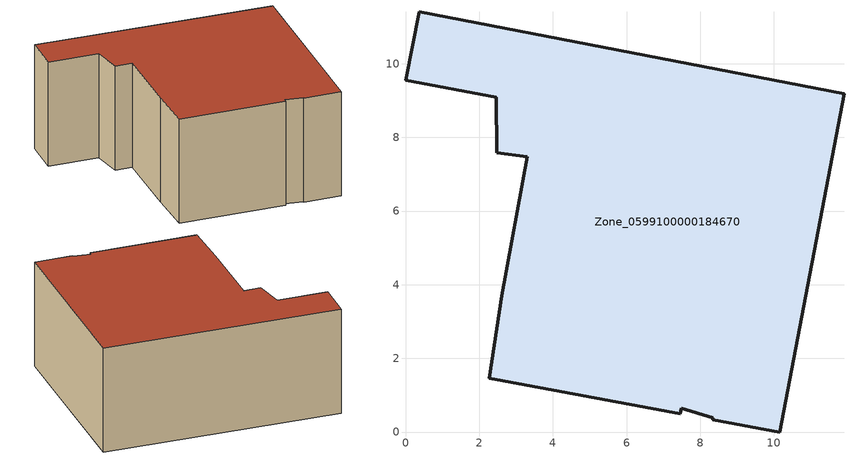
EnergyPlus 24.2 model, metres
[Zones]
Zone_0599100000184670
 floor ground (C_G): 7.49,0.65 7.46,0.5 2.27,1.46 2.62,3.7 3.3,7.48 2.47,7.59 2.46,9.09 0,9.55 0.37,11.41 11.9,9.19 10.16,0 8.34,0.34 8.35,0.39 z0
 wall outside (C_F): 11.9,9.19 0.37,11.41 0,9.55 2.46,9.09 2.47,7.59 3.3,7.48 2.62,3.7 2.27,1.46 7.46,0.5 7.49,0.65 8.35,0.39 8.34,0.34 10.16,0 11.9,9.19 z0:5.41
 roof outside (C_R): 7.49,0.65 8.35,0.39 8.34,0.34 10.16,0 11.9,9.19 0.37,11.41 0,9.55 2.46,9.09 2.47,7.59 3.3,7.48 2.62,3.7 2.27,1.46 7.46,0.5 z5.41
[BUILDING]
Pand.0599100000184670: North Axis=0; Terrain=City; Loads Convergence Tolerance Value=0.04; Temperature Convergence Tolerance Value=0.4; Solar Distribution=FullExterior; Maximum Number of Warmup Days=25; Minimum Number of Warmup Days=1
[Site:Location]
Rotterdam.The.Hague.AP_ZH_NLD Design_Conditions: Latitude=51.96; Longitude=4.45; Time Zone=1; Elevation=-4.5
[SITE:GROUNDTEMPERATURE:BUILDINGSURFACE]
18, 18, 18, 18, 18, 18, 18, 18, 18, 18, 18, 18
[MATERIAL] Thermal Absorptance=0.9; Solar Absorptance=0.7; Visible Absorptance=0.7
Name | Roughness | Thickness | Conductivity | Density | Specific Heat
G.TC.1946 | MediumSmooth | 0.15 | 1 | 540 | 1210
F.TC.1946 | Rough | 0.3 | 0.857143 | 1920 | 840
R.TC.1946 | MediumRough | 0.2 | 0.909091 | 1500 | 1000
[CONSTRUCTION]
C_G: G.TC.1946
C_F: F.TC.1946
C_R: R.TC.1946
[ZONE]
Zone_0599100000184670: Type=1; Multiplier=1; Ceiling Height=Autocalculate; Volume=Autocalculate; Floor Area=autocalculate; Part of Total Floor Area=Yes
[ZONEINFILTRATION:DESIGNFLOWRATE]
Infil_Zone_0599100000184670: Zone or ZoneList or Space or SpaceList=Zone_0599100000184670; Schedule=AlwaysOn; Design Flow Rate Calculation Method=Flow/Area; Flow Rate per Floor Area=0.003; Constant Term Coefficient=1; Temperature Term Coefficient=0; Velocity Term Coefficient=0; Velocity Squared Term Coefficient=0
[HVACTEMPLATE:ZONE:IDEALLOADSAIRSYSTEM]
Zone_0599100000184670: Maximum Heating Supply Air Temperature=50; Minimum Cooling Supply Air Temperature=13; Maximum Heating Supply Air Humidity Ratio=0.0156; Minimum Cooling Supply Air Humidity Ratio=0.0077; Heating Limit=NoLimit; Cooling Limit=NoLimit; Dehumidification Control Type=ConstantSensibleHeatRatio; Cooling Sensible Heat Ratio=0.7; Dehumidification Setpoint=60; Humidification Control Type=None; Humidification Setpoint=30; Outdoor Air Method=None; Outdoor Air Flow Rate per Person=0.00944; Outdoor Air Flow Rate per Zone Floor Area=0; Outdoor Air Flow Rate per Zone=0; Demand Controlled Ventilation Type=None; Outdoor Air Economizer Type=NoEconomizer; Heat Recovery Type=None; Sensible Heat Recovery Effectiveness=0.7; Latent Heat Recovery Effectiveness=0.65
[ZONECONTROL:THERMOSTAT]
ThermostatControl_Zone_0599100000184670: Zone or ZoneList=Zone_0599100000184670; Control Type Schedule=DualSetpointControlType; Control 1=Thermostat_Zone_0599100000184670; Temperature Difference Between Cutout And Setpoint=0
[THERMOSTATSETPOINT:DUALSETPOINT]
Thermostat_Zone_0599100000184670: Heating Setpoint Temperature Schedule=HeatingSetpoint_Zone_0599100000184670; Cooling Setpoint Temperature Schedule=CoolingSetpoint_Zone_0599100000184670
[SCHEDULE:COMPACT]
HeatingSetpoint_Zone_0599100000184670: Through: 12/31, For: AllDays, Until: 24:00, 21
CoolingSetpoint_Zone_0599100000184670: Through: 12/31, For: AllDays, Until: 24:00, 24
DualSetpointControlType: Through: 12/31, For: AllDays, Until: 24:00, 4
AlwaysOn: Through: 12/31, For: AllDays, Until: 24:00, 1
